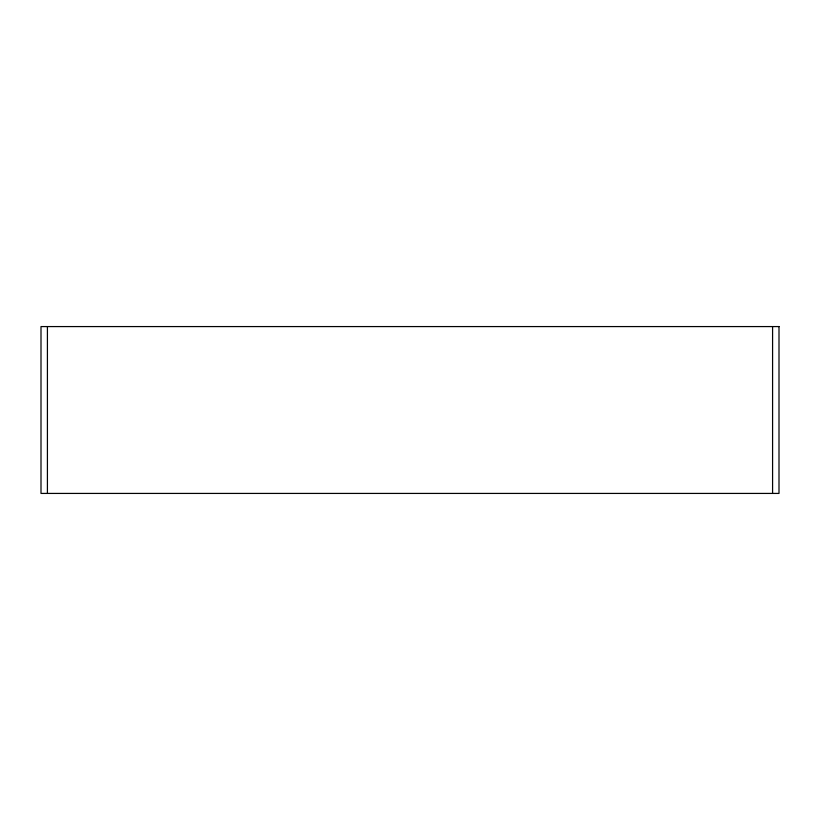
<?xml version="1.0" encoding="UTF-8"?>
<svg xmlns="http://www.w3.org/2000/svg" width="820" height="820" viewBox="0 0 820 820"><rect width="100%" height="100%" fill="white"/><g stroke="black" fill="none" stroke-linecap="round" stroke-linejoin="round"><path stroke-width="1.23" d="M772.583 326.575L772.583 493.425M47.416 326.575L47.416 493.425M779 326.575L41 326.575L41 493.425L779 493.425L779 326.575"/></g></svg>
